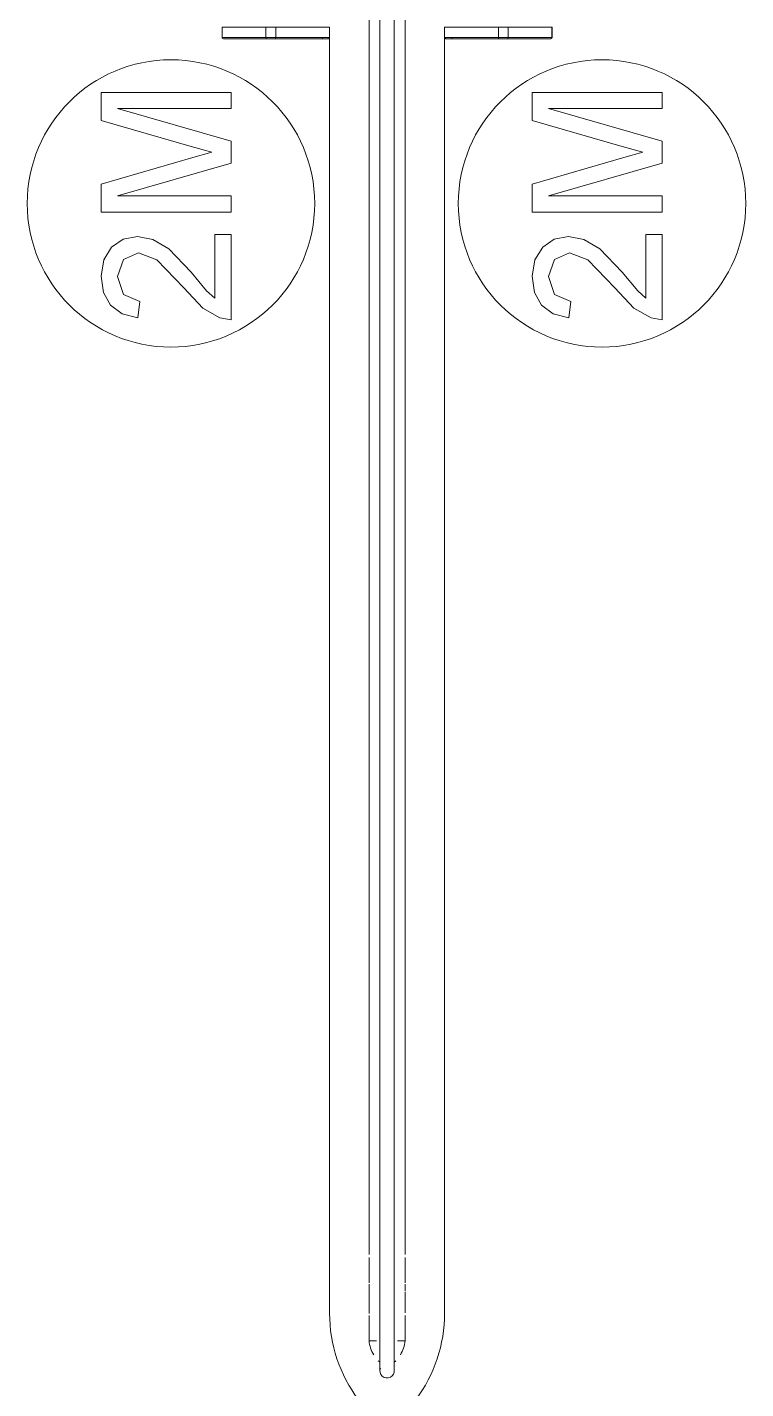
# Model space of a CAD drawing. Header units: millimetres. Extents: x 79795 to 317870, y -36033 to 97293.
# Drawn here: x 186051 to 186550, y 31202 to 32150 of the extents above; entities that cross this region are included whole.
import ezdxf

# ---------------------------------------------------------------- set-up
doc = ezdxf.new("R2010")
doc.units = ezdxf.units.MM
doc.header["$MEASUREMENT"] = 0
doc.layers.add('I-FURN', color=8, linetype='CONTINUOUS', lineweight=9)

msp = doc.modelspace()

# ---------------------------------------------------------------- linework, layer by layer
at = {"layer": 'I-FURN'}
for p, q in [((186288.38, 31295.24), (186288.38, 32333.42)), ((186295.9, 32333.42), (186295.9, 31295.24)), ((186305.9, 31295.24), (186305.9, 32333.42)), ((186313.43, 32333.42), (186313.43, 31295.24)), ((186186.07, 32149.5), (186186.07, 32142.5)), ((186186.25, 32149.5), (186186.07, 32149.5)), ((186186.07, 32149.5), (186186.07, 32142.5)), ((186186.07, 32149.5), (186186.07, 32142.5)), ((186186.25, 32142.5), (186186.25, 32149.5)), ((186216.53, 32149.5), (186186.25, 32149.5)), ((186216.53, 32142.5), (186216.53, 32149.5)), ((186223.45, 32149.5), (186216.53, 32149.5)), ((186223.45, 32142.5), (186223.45, 32149.5)), ((186260.9, 32149.5), (186223.45, 32149.5)), ((186260.9, 32142.5), (186260.9, 32149.5)), ((186260.91, 32142.5), (186260.91, 32149.5)), ((186340.89, 32149.5), (186340.89, 32142.5)), ((186340.9, 32142.5), (186340.9, 32149.5)), ((186378.36, 32149.5), (186340.9, 32149.5)), ((186378.36, 32142.5), (186378.36, 32149.5)), ((186385.28, 32149.5), (186378.36, 32149.5)), ((186385.28, 32142.5), (186385.28, 32149.5)), ((186415.56, 32149.5), (186385.28, 32149.5)), ((186415.56, 32142.5), (186415.56, 32149.5)), ((186415.74, 32149.5), (186415.56, 32149.5)), ((186415.74, 32142.5), (186415.74, 32149.5)), ((186415.74, 32142.5), (186415.74, 32149.5)), ((186415.74, 32149.5), (186415.74, 32142.5)), ((186186.25, 32142.5), (186186.07, 32142.5)), ((186216.53, 32142.5), (186186.25, 32142.5)), ((186186.44, 32141.73), (186186.41, 32141.75)), ((186187.07, 32141.5), (186217.35, 32141.5)), ((186187.07, 32141.5), (186217.35, 32141.5)), ((186223.45, 32142.5), (186216.53, 32142.5)), ((186255.91, 32141.5), (186217.35, 32141.5)), ((186217.35, 32141.5), (186222.88, 32141.5)), ((186222.88, 32141.5), (186259.91, 32141.5)), ((186260.9, 32142.5), (186223.45, 32142.5)), ((186255.91, 32142.5), (186255.91, 32141.5)), ((186259.91, 32141.5), (186255.91, 32141.5)), ((186259.91, 32141.5), (186259.91, 32141.5)), ((186260.9, 31254.33), (186260.9, 32142.5)), ((186260.9, 32142.5), (186260.9, 31254.33)), ((186340.9, 32142.5), (186340.9, 31254.33)), ((186340.9, 31254.33), (186340.9, 32142.5)), ((186378.36, 32142.5), (186340.9, 32142.5)), ((186345.89, 32141.5), (186341.9, 32141.5)), ((186341.9, 32141.5), (186378.93, 32141.5)), ((186345.89, 32141.5), (186345.89, 32142.5)), ((186384.46, 32141.5), (186345.89, 32141.5)), ((186385.28, 32142.5), (186378.36, 32142.5)), ((186378.93, 32141.5), (186384.46, 32141.5)), ((186384.46, 32141.5), (186414.74, 32141.5)), ((186384.46, 32141.5), (186414.74, 32141.5)), ((186415.56, 32142.5), (186385.28, 32142.5)), ((186415.41, 32141.76), (186415.38, 32141.73)), ((186415.74, 32142.5), (186415.56, 32142.5)), ((186192.44, 32104.16), (186102.03, 32104.16)), ((186102.03, 32104.16), (186102.03, 32084.71)), ((186192.44, 32092.85), (186192.44, 32104.16)), ((186492.34, 32104.16), (186401.93, 32104.16)), ((186401.93, 32104.16), (186401.93, 32084.71)), ((186492.34, 32092.85), (186492.34, 32104.16)), ((186192.44, 32070.14), (186113.33, 32092.85)), ((186113.33, 32092.85), (186192.44, 32092.85)), ((186492.34, 32070.14), (186413.23, 32092.85)), ((186413.23, 32092.85), (186492.34, 32092.85)), ((186102.03, 32084.71), (186164.65, 32066.52)), ((186401.93, 32084.71), (186464.55, 32066.52)), ((186164.65, 32066.52), (186179.06, 32062.48)), ((186179.06, 32062.48), (186165.75, 32058.75)), ((186192.44, 32054.82), (186192.44, 32070.14)), ((186464.55, 32066.52), (186478.97, 32062.48)), ((186478.97, 32062.48), (186465.66, 32058.75)), ((186492.34, 32054.82), (186492.34, 32070.14)), ((186165.75, 32058.75), (186102.03, 32040.25)), ((186113.33, 32032.11), (186192.44, 32054.82)), ((186465.66, 32058.75), (186401.93, 32040.25)), ((186413.23, 32032.11), (186492.34, 32054.82)), ((186102.03, 32040.25), (186102.03, 32020.81)), ((186401.93, 32040.25), (186401.93, 32020.81)), ((186192.44, 32032.11), (186113.33, 32032.11)), ((186192.44, 32020.81), (186192.44, 32032.11)), ((186492.34, 32032.11), (186413.23, 32032.11)), ((186492.34, 32020.81), (186492.34, 32032.11)), ((186102.03, 32020.81), (186192.44, 32020.81)), ((186401.93, 32020.81), (186492.34, 32020.81)), ((186181.14, 32005.27), (186181.14, 31960.88)), ((186192.44, 32005.27), (186181.14, 32005.27)), ((186192.44, 31945.94), (186192.44, 32005.27)), ((186481.04, 32005.27), (186481.04, 31960.88)), ((186492.34, 32005.27), (186481.04, 32005.27)), ((186492.34, 31945.94), (186492.34, 32005.27)), ((186109.27, 31996.41), (186103.84, 31987.62)), ((186117.38, 32001.99), (186109.27, 31996.41)), ((186127.24, 32003.86), (186117.38, 32001.99)), ((186137.95, 32001.85), (186127.24, 32003.86)), ((186149.03, 31995.17), (186137.95, 32001.85)), ((186164.52, 31978.98), (186149.03, 31995.17)), ((186409.17, 31996.41), (186403.74, 31987.62)), ((186417.28, 32001.99), (186409.17, 31996.41)), ((186427.14, 32003.86), (186417.28, 32001.99)), ((186437.85, 32001.85), (186427.14, 32003.86)), ((186448.94, 31995.17), (186437.85, 32001.85)), ((186464.42, 31978.98), (186448.94, 31995.17)), ((186103.84, 31987.62), (186102.03, 31976.18)), ((186113.33, 31975.93), (186117.56, 31987.95)), ((186117.56, 31987.95), (186127.92, 31992.56)), ((186127.92, 31992.56), (186140.72, 31987.68)), ((186140.72, 31987.68), (186159.55, 31968.16)), ((186403.74, 31987.62), (186401.93, 31976.18)), ((186413.23, 31975.93), (186417.46, 31987.95)), ((186417.46, 31987.95), (186427.82, 31992.56)), ((186427.82, 31992.56), (186440.62, 31987.68)), ((186440.62, 31987.68), (186459.45, 31968.16)), ((186102.03, 31976.18), (186103.66, 31964.81)), ((186117.46, 31963.41), (186113.33, 31975.93)), ((186175.39, 31965.98), (186164.52, 31978.98)), ((186401.93, 31976.18), (186403.56, 31964.81)), ((186417.36, 31963.41), (186413.23, 31975.93)), ((186475.29, 31965.98), (186464.42, 31978.98)), ((186159.55, 31968.16), (186172.65, 31954.02)), ((186459.45, 31968.16), (186472.55, 31954.02)), ((186103.66, 31964.81), (186108.54, 31956.01)), ((186128.87, 31958.65), (186117.46, 31963.41)), ((186127.46, 31947.35), (186128.87, 31958.65)), ((186181.14, 31960.88), (186175.39, 31965.98)), ((186403.56, 31964.81), (186408.44, 31956.01)), ((186428.77, 31958.65), (186417.36, 31963.41)), ((186427.36, 31947.35), (186428.77, 31958.65)), ((186481.04, 31960.88), (186475.29, 31965.98)), ((186108.54, 31956.01), (186116.52, 31950.09)), ((186116.52, 31950.09), (186127.46, 31947.35)), ((186172.65, 31954.02), (186184.65, 31947.15)), ((186408.44, 31956.01), (186416.43, 31950.09)), ((186416.43, 31950.09), (186427.36, 31947.35)), ((186472.55, 31954.02), (186484.55, 31947.15)), ((186184.65, 31947.15), (186192.44, 31945.94)), ((186484.55, 31947.15), (186492.34, 31945.94)), ((186295.9, 31295.24), (186295.9, 31292)), ((186305.9, 31294.36), (186305.9, 31295.24)), ((186305.9, 31291.13), (186305.9, 31294.36)), ((186288.4, 31275.48), (186288.4, 31293.2)), ((186295.9, 31292), (186295.9, 31288.77)), ((186295.9, 31288.77), (186295.9, 31285.55)), ((186295.9, 31285.55), (186295.9, 31282.35)), ((186305.9, 31287.9), (186305.9, 31291.13)), ((186305.9, 31284.68), (186305.9, 31287.9)), ((186305.9, 31281.49), (186305.9, 31284.68)), ((186313.4, 31293.2), (186313.4, 31275.48)), ((186288.38, 31269.85), (186288.38, 31274.74)), ((186295.9, 31282.35), (186295.9, 31279.16)), ((186295.9, 31279.16), (186295.9, 31276)), ((186295.9, 31276), (186295.9, 31272.88)), ((186305.9, 31278.31), (186305.9, 31281.49)), ((186305.9, 31275.16), (186305.9, 31278.31)), ((186305.9, 31272.04), (186305.9, 31275.16)), ((186313.43, 31274.74), (186313.43, 31269.85)), ((186288.4, 31254.14), (186288.4, 31269.99)), ((186295.9, 31272.88), (186295.9, 31269.79)), ((186295.9, 31269.79), (186295.9, 31266.73)), ((186295.9, 31266.73), (186295.9, 31263.73)), ((186305.9, 31268.96), (186305.9, 31272.04)), ((186305.9, 31265.92), (186305.9, 31268.96)), ((186305.9, 31262.93), (186305.9, 31265.92)), ((186313.4, 31268.96), (186313.4, 31254.7)), ((186295.9, 31263.73), (186295.9, 31260.77)), ((186295.9, 31260.77), (186295.9, 31257.87)), ((186295.9, 31257.87), (186295.9, 31255.03)), ((186305.9, 31259.99), (186305.9, 31262.93)), ((186305.9, 31257.1), (186305.9, 31259.99)), ((186305.9, 31254.28), (186305.9, 31257.1)), ((186288.4, 31235.24), (186288.4, 31252.81)), ((186295.9, 31255.03), (186295.9, 31252.26)), ((186295.9, 31252.26), (186295.9, 31249.55)), ((186295.9, 31249.55), (186295.9, 31246.92)), ((186295.9, 31246.92), (186295.9, 31244.36)), ((186305.9, 31251.52), (186305.9, 31254.28)), ((186305.9, 31248.83), (186305.9, 31251.52)), ((186305.9, 31246.22), (186305.9, 31248.83)), ((186305.9, 31243.69), (186305.9, 31246.22)), ((186313.4, 31252.81), (186313.4, 31235.24)), ((186288.38, 31239.8), (186288.38, 31240.87)), ((186295.9, 31244.36), (186295.9, 31241.89)), ((186295.9, 31241.89), (186295.9, 31239.5)), ((186295.9, 31239.5), (186295.9, 31237.2)), ((186295.9, 31237.2), (186295.9, 31234.99)), ((186305.9, 31241.23), (186305.9, 31243.69)), ((186305.9, 31238.87), (186305.9, 31241.23)), ((186305.9, 31236.59), (186305.9, 31238.87)), ((186305.9, 31234.41), (186305.9, 31236.59)), ((186313.43, 31240.87), (186313.43, 31239.8)), ((186288.4, 31235.24), (186293.64, 31235.24)), ((186295.9, 31234.99), (186295.9, 31232.88)), ((186295.9, 31232.88), (186295.9, 31230.86)), ((186295.9, 31230.86), (186295.9, 31228.96)), ((186295.9, 31228.96), (186295.9, 31227.15)), ((186295.9, 31227.15), (186295.9, 31225.46)), ((186305.9, 31232.32), (186305.9, 31234.41)), ((186305.9, 31230.34), (186305.9, 31232.32)), ((186305.9, 31228.46), (186305.9, 31230.34)), ((186305.9, 31226.69), (186305.9, 31228.46)), ((186308.22, 31235.24), (186313.4, 31235.24)), ((186295.9, 31225.46), (186295.9, 31223.88)), ((186295.9, 31223.88), (186295.9, 31222.41)), ((186295.9, 31222.41), (186295.9, 31221.06)), ((186295.9, 31221.06), (186295.9, 31219.83)), ((186295.9, 31219.83), (186295.9, 31218.71)), ((186295.9, 31218.71), (186295.9, 31217.72)), ((186295.9, 31217.72), (186295.9, 31216.86)), ((186305.9, 31225.02), (186305.9, 31226.69)), ((186305.9, 31223.47), (186305.9, 31225.02)), ((186305.9, 31222.03), (186305.9, 31223.47)), ((186305.9, 31220.71), (186305.9, 31222.03)), ((186305.9, 31219.51), (186305.9, 31220.71)), ((186305.9, 31218.43), (186305.9, 31219.51)), ((186305.9, 31217.48), (186305.9, 31218.43)), ((186305.9, 31216.65), (186305.9, 31217.48)), ((186295.9, 31216.86), (186295.9, 31216.12)), ((186295.9, 31216.12), (186295.9, 31215.5)), ((186295.9, 31215.5), (186295.9, 31215.02)), ((186295.9, 31215.02), (186295.9, 31214.66)), ((186295.9, 31214.66), (186295.9, 31214.43)), ((186295.9, 31214.43), (186295.9, 31214.33)), ((186295.9, 31214.33), (186295.9, 31214.33)), ((186305.9, 31215.94), (186305.9, 31216.65)), ((186305.9, 31215.36), (186305.9, 31215.94)), ((186305.9, 31214.91), (186305.9, 31215.36)), ((186305.9, 31214.59), (186305.9, 31214.91)), ((186305.9, 31214.39), (186305.9, 31214.59)), ((186305.9, 31214.33), (186305.9, 31214.39))]:
    msp.add_line(p, q, dxfattribs=at)
at = {"layer": 'I-FURN', "flags": 128}
for points in [[(186186.2, 32142), (186186.18, 32142.03), (186186.17, 32142.07), (186186.15, 32142.1), (186186.13, 32142.14), (186186.12, 32142.18), (186186.11, 32142.22), (186186.1, 32142.25), (186186.09, 32142.29), (186186.08, 32142.33), (186186.08, 32142.37), (186186.07, 32142.41), (186186.07, 32142.45), (186186.07, 32142.49), (186186.07, 32142.5)], [(186217.35, 32141.5), (186217.44, 32141.5), (186217.54, 32141.5), (186217.64, 32141.5), (186217.75, 32141.5), (186217.87, 32141.5), (186217.99, 32141.5), (186218.11, 32141.5), (186218.23, 32141.5), (186218.36, 32141.5), (186218.5, 32141.5), (186218.64, 32141.5), (186218.78, 32141.5), (186218.92, 32141.5), (186219.07, 32141.5), (186219.21, 32141.5), (186219.36, 32141.5), (186219.52, 32141.5), (186219.67, 32141.5), (186219.83, 32141.5), (186219.99, 32141.5), (186220.14, 32141.5), (186220.3, 32141.5), (186220.46, 32141.5), (186220.62, 32141.5), (186220.78, 32141.5), (186220.94, 32141.5), (186221.1, 32141.5), (186221.26, 32141.5), (186221.42, 32141.5), (186221.57, 32141.5), (186221.73, 32141.5), (186221.88, 32141.5), (186222.03, 32141.5), (186222.18, 32141.5), (186222.33, 32141.5), (186222.47, 32141.5), (186222.61, 32141.5), (186222.75, 32141.5), (186222.88, 32141.5)], [(186222.88, 32141.5), (186225.66, 32141.5), (186228.36, 32141.5), (186230.97, 32141.5), (186233.5, 32141.5), (186235.93, 32141.5), (186238.26, 32141.5), (186240.49, 32141.5), (186242.61, 32141.5), (186244.62, 32141.5), (186246.53, 32141.5), (186248.31, 32141.5), (186249.99, 32141.5), (186251.53, 32141.5), (186252.96, 32141.5), (186254.26, 32141.5), (186255.44, 32141.5), (186256.48, 32141.5), (186257.4, 32141.5), (186258.18, 32141.5), (186258.82, 32141.5), (186259.34, 32141.5), (186259.72, 32141.5), (186259.91, 32141.5)], [(186259.91, 32141.5), (186259.91, 32141.5), (186259.9, 32141.5), (186259.88, 32141.5), (186259.86, 32141.5), (186259.83, 32141.5), (186259.8, 32141.5), (186259.76, 32141.5), (186259.71, 32141.5), (186259.66, 32141.5), (186259.6, 32141.5), (186259.53, 32141.5), (186259.46, 32141.5), (186259.38, 32141.5), (186259.3, 32141.5), (186259.21, 32141.5), (186259.12, 32141.5), (186259.02, 32141.5), (186258.92, 32141.5), (186258.81, 32141.5), (186258.7, 32141.5), (186258.58, 32141.5), (186258.46, 32141.5), (186258.34, 32141.5), (186258.21, 32141.5), (186258.07, 32141.5), (186257.94, 32141.5), (186257.8, 32141.5), (186257.66, 32141.5), (186257.51, 32141.5), (186257.36, 32141.5), (186257.21, 32141.5), (186257.06, 32141.5), (186256.91, 32141.5), (186256.75, 32141.5), (186256.59, 32141.5), (186256.43, 32141.5), (186256.28, 32141.5), (186256.12, 32141.5), (186255.96, 32141.5), (186255.91, 32141.5)], [(186260.91, 32142.5), (186260.91, 32142.46), (186260.91, 32142.42), (186260.91, 32142.38), (186260.9, 32142.34), (186260.89, 32142.3), (186260.88, 32142.26), (186260.87, 32142.23), (186260.86, 32142.19), (186260.85, 32142.15), (186260.83, 32142.11), (186260.82, 32142.08), (186260.8, 32142.04), (186260.78, 32142.01), (186260.76, 32141.97), (186260.74, 32141.94), (186260.72, 32141.91), (186260.69, 32141.87), (186260.66, 32141.84), (186260.64, 32141.81), (186260.61, 32141.79), (186260.58, 32141.76), (186260.55, 32141.73), (186260.52, 32141.71), (186260.49, 32141.68), (186260.45, 32141.66), (186260.42, 32141.64), (186260.38, 32141.62), (186260.35, 32141.6), (186260.31, 32141.59), (186260.28, 32141.57), (186260.24, 32141.56), (186260.2, 32141.54), (186260.16, 32141.53), (186260.12, 32141.52), (186260.08, 32141.52), (186260.04, 32141.51), (186260, 32141.51), (186259.96, 32141.5), (186259.92, 32141.5), (186259.91, 32141.5)], [(186341.89, 32141.5), (186341.85, 32141.5), (186341.81, 32141.51), (186341.77, 32141.51), (186341.73, 32141.52), (186341.7, 32141.52), (186341.66, 32141.53), (186341.62, 32141.54), (186341.58, 32141.55), (186341.54, 32141.57), (186341.5, 32141.58), (186341.47, 32141.6), (186341.43, 32141.62), (186341.4, 32141.63), (186341.36, 32141.66), (186341.33, 32141.68), (186341.3, 32141.7), (186341.27, 32141.73), (186341.23, 32141.75), (186341.21, 32141.78), (186341.18, 32141.81), (186341.15, 32141.84), (186341.12, 32141.87), (186341.1, 32141.9), (186341.08, 32141.93), (186341.05, 32141.96), (186341.03, 32142), (186341.01, 32142.03), (186340.99, 32142.07), (186340.98, 32142.1), (186340.96, 32142.14), (186340.95, 32142.18), (186340.94, 32142.22), (186340.93, 32142.25), (186340.92, 32142.29), (186340.91, 32142.33), (186340.9, 32142.37), (186340.9, 32142.41), (186340.9, 32142.45), (186340.89, 32142.49), (186340.89, 32142.5)], [(186345.89, 32141.5), (186345.73, 32141.5), (186345.57, 32141.5), (186345.42, 32141.5), (186345.26, 32141.5), (186345.1, 32141.5), (186344.94, 32141.5), (186344.79, 32141.5), (186344.64, 32141.5), (186344.49, 32141.5), (186344.34, 32141.5), (186344.19, 32141.5), (186344.05, 32141.5), (186343.91, 32141.5), (186343.77, 32141.5), (186343.64, 32141.5), (186343.51, 32141.5), (186343.38, 32141.5), (186343.26, 32141.5), (186343.14, 32141.5), (186343.02, 32141.5), (186342.92, 32141.5), (186342.81, 32141.5), (186342.71, 32141.5), (186342.62, 32141.5), (186342.53, 32141.5), (186342.44, 32141.5), (186342.37, 32141.5), (186342.29, 32141.5), (186342.23, 32141.5), (186342.17, 32141.5), (186342.11, 32141.5), (186342.06, 32141.5), (186342.02, 32141.5), (186341.98, 32141.5), (186341.95, 32141.5), (186341.93, 32141.5), (186341.91, 32141.5), (186341.9, 32141.5), (186341.89, 32141.5)], [(186341.89, 32141.5), (186341.9, 32141.5), (186341.9, 32141.5)], [(186341.9, 32141.5), (186342.18, 32141.5), (186342.59, 32141.5), (186343.14, 32141.5), (186343.83, 32141.5), (186344.64, 32141.5), (186345.59, 32141.5), (186346.67, 32141.5), (186347.88, 32141.5), (186349.22, 32141.5), (186350.67, 32141.5), (186352.26, 32141.5), (186353.96, 32141.5), (186355.78, 32141.5), (186357.71, 32141.5), (186359.76, 32141.5), (186361.91, 32141.5), (186364.16, 32141.5), (186366.52, 32141.5), (186368.98, 32141.5), (186371.52, 32141.5), (186374.16, 32141.5), (186376.88, 32141.5), (186378.93, 32141.5)], [(186378.93, 32141.5), (186379.06, 32141.5), (186379.2, 32141.5), (186379.34, 32141.5), (186379.48, 32141.5), (186379.63, 32141.5), (186379.78, 32141.5), (186379.93, 32141.5), (186380.08, 32141.5), (186380.23, 32141.5), (186380.39, 32141.5), (186380.55, 32141.5), (186380.71, 32141.5), (186380.86, 32141.5), (186381.02, 32141.5), (186381.18, 32141.5), (186381.34, 32141.5), (186381.5, 32141.5), (186381.66, 32141.5), (186381.82, 32141.5), (186381.98, 32141.5), (186382.14, 32141.5), (186382.29, 32141.5), (186382.44, 32141.5), (186382.59, 32141.5), (186382.74, 32141.5), (186382.89, 32141.5), (186383.03, 32141.5), (186383.17, 32141.5), (186383.31, 32141.5), (186383.44, 32141.5), (186383.57, 32141.5), (186383.7, 32141.5), (186383.82, 32141.5), (186383.94, 32141.5), (186384.05, 32141.5), (186384.16, 32141.5), (186384.27, 32141.5), (186384.37, 32141.5), (186384.46, 32141.5)], [(186415.74, 32142.5), (186415.74, 32142.46), (186415.74, 32142.42), (186415.73, 32142.38), (186415.73, 32142.34), (186415.72, 32142.3), (186415.71, 32142.26), (186415.7, 32142.23), (186415.69, 32142.19), (186415.68, 32142.15), (186415.66, 32142.11), (186415.65, 32142.08), (186415.63, 32142.04), (186415.61, 32142.01)]]:
    msp.add_lwpolyline(points, dxfattribs=at)
at = {"layer": 'I-FURN'}
for centre, radius, start, end in [((186150.56, 32026.88), 100, 90, 270), ((186150.56, 32026.88), 100, 270, 90), ((186450.47, 32026.88), 100, 90, 270), ((186450.47, 32026.88), 100, 270, 90), ((186360.9, 31254.33), 100, 180, 216.8699), ((186360.9, 31254.33), 100, 180, 216.8699), ((186240.9, 31254.33), 100, 323.1301, 0), ((186240.9, 31254.33), 100, 323.1301, 0), ((186311.86, 31237.57), 23.6, 185.66638, 210.85638), ((186289.94, 31237.57), 23.6, 329.14362, 354.33362), ((186300.9, 31227.18), 8.51, 223.45137, 234.45946), ((186300.9, 31227.18), 8.51, 305.54054, 316.54863), ((186300.9, 31214.33), 5, 158.17478, 6.91519)]:
    msp.add_arc(centre, radius, start, end, dxfattribs=at)
for centre, major_axis, ratio, start_param, end_param in [((186187.07, 32142.5), (0, -1), 0.819152, 4.712389, 6.283185), ((186217.35, 32142.5), (0, -1), 0.819152, 4.712389, 6.283185), ((186222.88, 32142.5), (0, -1), 0.56467, 0, 1.570796), ((186259.91, 32142.5), (0, -1), 0.998113, 0, 1.570796), ((186341.9, 32142.5), (0, 1), 0.998113, 1.570796, 3.141593), ((186378.93, 32142.5), (0, 1), 0.56467, 1.570796, 3.141593), ((186384.46, 32142.5), (0, 1), 0.819152, 3.141593, 4.712389), ((186414.74, 32142.5), (0, -1), 0.819152, 0, 1.570796)]:
    msp.add_ellipse(centre, major_axis=major_axis, ratio=ratio, start_param=start_param, end_param=end_param, dxfattribs=at)

doc.saveas('drawing.dxf')
